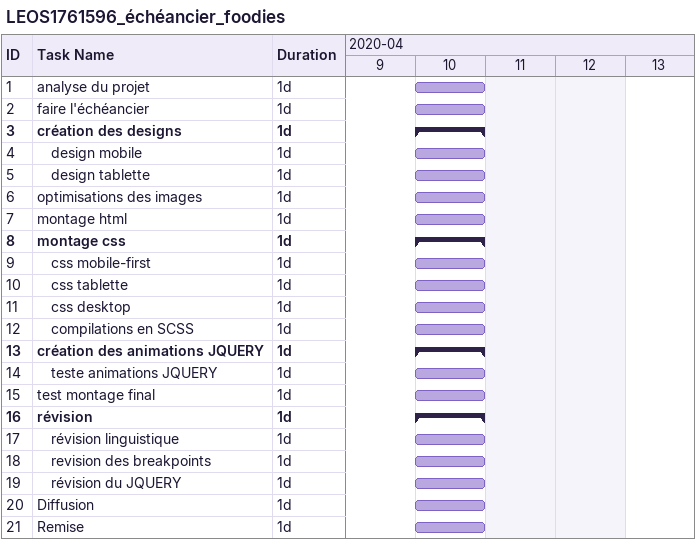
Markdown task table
LEOS1761596_échéancier_foodies

| ID | Level | Task | Duration | Start | Finish |
|---|---|---|---|---|---|
| 1 | 1 | analyse du projet | 1d | 2020-04-10 | 2020-04-10 |
| 2 | 1 | faire l'échéancier | 1d | 2020-04-10 | 2020-04-10 |
| 3 | 1 | **création des designs** | 1d | 2020-04-10 | 2020-04-10 |
| 4 | 2 | design mobile | 1d | 2020-04-10 | 2020-04-10 |
| 5 | 2 | design tablette | 1d | 2020-04-10 | 2020-04-10 |
| 6 | 1 | optimisations des images | 1d | 2020-04-10 | 2020-04-10 |
| 7 | 1 | montage html | 1d | 2020-04-10 | 2020-04-10 |
| 8 | 1 | **montage css** | 1d | 2020-04-10 | 2020-04-10 |
| 9 | 2 | css mobile-first | 1d | 2020-04-10 | 2020-04-10 |
| 10 | 2 | css tablette | 1d | 2020-04-10 | 2020-04-10 |
| 11 | 2 | css desktop | 1d | 2020-04-10 | 2020-04-10 |
| 12 | 2 | compilations en SCSS | 1d | 2020-04-10 | 2020-04-10 |
| 13 | 1 | **création des animations JQUERY** | 1d | 2020-04-10 | 2020-04-10 |
| 14 | 2 | teste animations JQUERY | 1d | 2020-04-10 | 2020-04-10 |
| 15 | 1 | test montage final | 1d | 2020-04-10 | 2020-04-10 |
| 16 | 1 | **révision** | 1d | 2020-04-10 | 2020-04-10 |
| 17 | 2 | révision linguistique | 1d | 2020-04-10 | 2020-04-10 |
| 18 | 2 | revision des breakpoints | 1d | 2020-04-10 | 2020-04-10 |
| 19 | 2 | révision du JQUERY | 1d | 2020-04-10 | 2020-04-10 |
| 20 | 1 | Diffusion | 1d | 2020-04-10 | 2020-04-10 |
| 21 | 1 | Remise | 1d | 2020-04-10 | 2020-04-10 |
